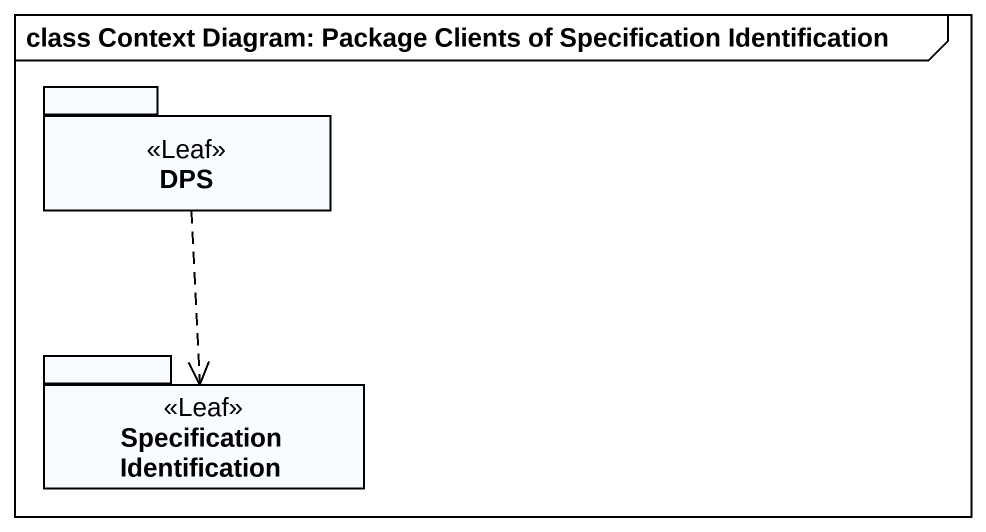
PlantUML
@startuml
mainframe class Context Diagram: Package Clients of Specification Identification
package DPS <<Leaf>> {
}
package "Specification Identification" as Specification_Identification <<Leaf>> {
}
DPS ..> Specification_Identification
@enduml
